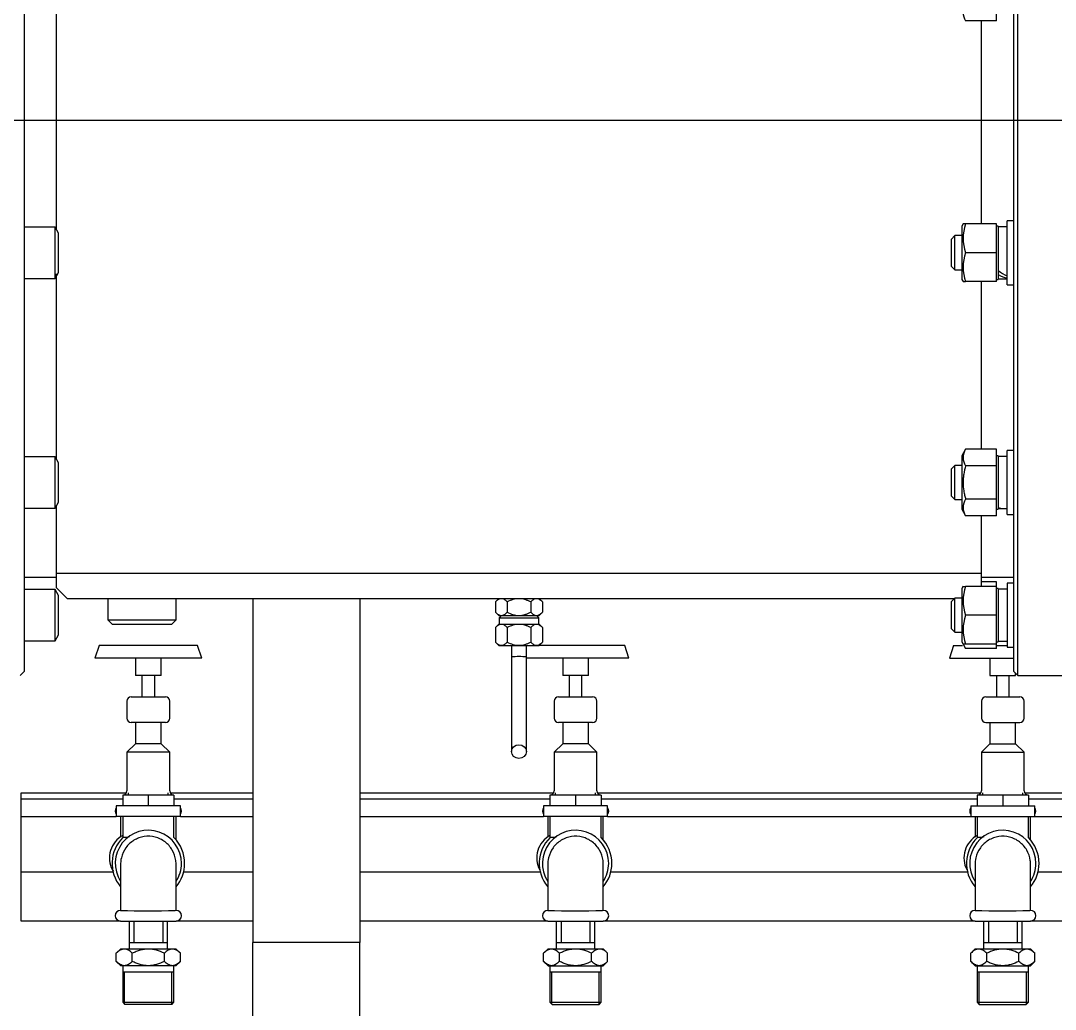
# Model space of a CAD drawing. Extents: x -681219 to -550379, y -242630 to -158199.
# Drawn here: x -621092 to -620465, y -178645 to -178045 of the extents above; entities that cross this region are included whole.
import ezdxf
from ezdxf.lldxf.tags import DXFTag

# ---------------------------------------------------------------- set-up
doc = ezdxf.new("R2010")
doc.units = 0
doc.header["$LTSCALE"] = 1000
for name, color, linetype in [('$TD_AUDIT_GENERATED_(5D6)', 7, 'CONTINUOUS'), ('16_GB93', 7, 'CONTINUOUS'), ('16_GB97.1', 7, 'CONTINUOUS'), ('240', 7, 'CONTINUOUS'), ('365', 7, 'CONTINUOUS'), ('DN15_GB3289.10_A', 7, 'CONTINUOUS'), ('DN15_GB3289.2_A', 7, 'CONTINUOUS'), ('DV1_默认层', 7, 'CONTINUOUS'), ('M16_GB1229', 7, 'CONTINUOUS'), ('M16×150_GB70.1_1', 7, 'CONTINUOUS'), ('MY150_080102', 7, 'CONTINUOUS'), ('MY150_080103', 7, 'CONTINUOUS'), ('MY150_080202', 7, 'CONTINUOUS'), ('MY165B_2002', 7, 'CONTINUOUS'), ('MY90S_05010104', 7, 'CONTINUOUS'), ('MYPH00711775_A', 7, 'CONTINUOUS'), ('S02150002', 7, 'CONTINUOUS'), ('SJPS120×2_040201', 7, 'CONTINUOUS'), ('WZPL-303-PT100-M', 7, 'CONTINUOUS'), ('中段腔下筋', 7, 'CONTINUOUS'), ('中段腔铸件', 7, 'CONTINUOUS'), ('截止阀_DN15-HV3', 7, 'CONTINUOUS')]:
    doc.layers.add(name, color=color, linetype=linetype)
tags = doc.linetypes.add('CENTER2', pattern=[28.575, 19.05, -3.175, 3.175, -3.175]).pattern_tags.tags
tags[10:11] = [DXFTag(74, 4), DXFTag(75, 0), DXFTag(340, '0'), DXFTag(46, 0.0), DXFTag(50, 0.0), DXFTag(44, 0.0), DXFTag(45, 0.0)]
tags[8:9] = [DXFTag(74, 4), DXFTag(75, 0), DXFTag(340, '0'), DXFTag(46, 0.0), DXFTag(50, 0.0), DXFTag(44, 0.0), DXFTag(45, 0.0)]
tags[6:7] = [DXFTag(74, 4), DXFTag(75, 0), DXFTag(340, '0'), DXFTag(46, 0.0), DXFTag(50, 0.0), DXFTag(44, 0.0), DXFTag(45, 0.0)]
tags[4:5] = [DXFTag(74, 4), DXFTag(75, 0), DXFTag(340, '0'), DXFTag(46, 0.0), DXFTag(50, 0.0), DXFTag(44, 0.0), DXFTag(45, 0.0)]

msp = doc.modelspace()

# ---------------------------------------------------------------- linework, layer by layer
at = {"layer": '$TD_AUDIT_GENERATED_(5D6)', "color": 7, "linetype": 'Continuous'}
for p, q in [((-620800.8945, -178405.6484), (-620802.1905, -178406.9444)), ((-620802.1905, -178406.9444), (-620778.2145, -178406.9444)), ((-620802.1905, -178406.9444), (-620802.1905, -178410.8324)), ((-620778.2145, -178406.9444), (-620779.5105, -178405.6484)), ((-620778.2145, -178410.8324), (-620778.2145, -178406.9444)), ((-620802.3849, -178410.8324), (-620804.4191, -178412.8667)), ((-620804.4191, -178412.8667), (-620804.4191, -178421.7581)), ((-620802.3849, -178410.8324), (-620778.0201, -178410.8324)), ((-620797.3108, -178412.8667), (-620797.3108, -178421.7581)), ((-620783.0941, -178412.8667), (-620783.0941, -178421.7581)), ((-620775.9858, -178412.8667), (-620778.0201, -178410.8324)), ((-620775.9858, -178412.8667), (-620775.9858, -178421.7581)), ((-620804.4191, -178421.7581), (-620802.3849, -178423.7924)), ((-620778.0201, -178423.7924), (-620775.9858, -178421.7581)), ((-620802.3849, -178423.7924), (-620778.0201, -178423.7924)), ((-620794.7385, -178423.7924), (-620794.7385, -178430.6907)), ((-620785.6665, -178430.6907), (-620785.6665, -178423.7924)), ((-620794.7385, -178430.2886), (-620794.7385, -178488.1746)), ((-620785.6665, -178488.1746), (-620785.6665, -178430.2886))]:
    msp.add_line(p, q, dxfattribs=at)
msp.add_arc((-620790.2025, -178502.4571), 71.9096, 86.3834278, 93.6165722, dxfattribs=at)
msp.add_ellipse((-620790.2025, -178488.1746), major_axis=(4.536, 0), ratio=0.91378331, dxfattribs=at)
for points, knots in [([(-620797.3108, -178412.8667), (-620797.8662, -178412.3113), (-620798.4342, -178411.839), (-620799.3166, -178411.333), (-620799.6158, -178411.1984), (-620800.227, -178411.0132), (-620800.5418, -178410.9633), (-620801.4726, -178410.9594), (-620802.0826, -178411.1474), (-620803.2856, -178411.8292), (-620803.8607, -178412.3082), (-620804.4191, -178412.8667)], [0, 0, 0, 0, 0.25, 0.25, 0.375, 0.375, 0.5, 0.5, 0.75, 0.75, 1, 1, 1, 1]), ([(-620783.0941, -178412.8667), (-620783.6448, -178412.5914), (-620784.2067, -178412.3341), (-620785.3615, -178411.869), (-620785.9486, -178411.6637), (-620787.1374, -178411.325), (-620787.7405, -178411.1911), (-620788.9673, -178411.0089), (-620789.5947, -178410.9615), (-620790.832, -178410.9626), (-620791.4461, -178411.01), (-620792.6659, -178411.1916), (-620793.2742, -178411.3265), (-620795.0703, -178411.8396), (-620796.2077, -178412.3151), (-620797.3108, -178412.8667)], [0, 0, 0, 0, 0.125, 0.125, 0.25, 0.25, 0.375, 0.375, 0.5, 0.5, 0.625, 0.625, 0.75, 0.75, 1, 1, 1, 1]), ([(-620775.9858, -178412.8667), (-620776.5409, -178412.3116), (-620777.1085, -178411.8395), (-620777.9908, -178411.3334), (-620778.29, -178411.1987), (-620778.9013, -178411.0133), (-620779.2161, -178410.9634), (-620780.1471, -178410.9593), (-620780.7571, -178411.1472), (-620781.9605, -178411.8291), (-620782.5356, -178412.3081), (-620783.0941, -178412.8667)], [0, 0, 0, 0, 0.25, 0.25, 0.375, 0.375, 0.5, 0.5, 0.75, 0.75, 1, 1, 1, 1]), ([(-620804.4191, -178421.7581), (-620803.8641, -178422.3132), (-620803.2965, -178422.7853), (-620802.4143, -178423.2914), (-620802.1151, -178423.4261), (-620801.5038, -178423.6115), (-620801.189, -178423.6614), (-620800.2581, -178423.6656), (-620799.648, -178423.4777), (-620798.4448, -178422.7959), (-620797.8696, -178422.3169), (-620797.3108, -178421.7581)], [0, 0, 0, 0, 0.25, 0.25, 0.375, 0.375, 0.5, 0.5, 0.75, 0.75, 1, 1, 1, 1]), ([(-620797.3108, -178421.7581), (-620796.2077, -178422.3097), (-620795.0703, -178422.7853), (-620793.2742, -178423.2984), (-620792.6659, -178423.4333), (-620791.4461, -178423.6149), (-620790.832, -178423.6623), (-620789.5947, -178423.6634), (-620788.9673, -178423.6159), (-620787.7405, -178423.4337), (-620787.1374, -178423.2998), (-620785.9486, -178422.9611), (-620785.3615, -178422.7558), (-620784.2067, -178422.2907), (-620783.6448, -178422.0335), (-620783.0941, -178421.7581)], [0, 0, 0, 0, 0.25, 0.25, 0.375, 0.375, 0.5, 0.5, 0.625, 0.625, 0.75, 0.75, 0.875, 0.875, 1, 1, 1, 1]), ([(-620783.0941, -178421.7581), (-620782.5391, -178422.3132), (-620781.9714, -178422.7853), (-620781.0892, -178423.2914), (-620780.7899, -178423.4261), (-620780.1786, -178423.6115), (-620779.8638, -178423.6614), (-620778.9329, -178423.6655), (-620778.3228, -178423.4776), (-620777.1195, -178422.7957), (-620776.5444, -178422.3167), (-620775.9858, -178421.7581)], [0, 0, 0, 0, 0.25, 0.25, 0.375, 0.375, 0.5, 0.5, 0.75, 0.75, 1, 1, 1, 1])]:
    msp.add_open_spline(points, degree=3, knots=knots, dxfattribs=at)
at = {"layer": '16_GB93', "color": 7, "linetype": 'Continuous'}
for p, q in [((-620494.0665, -178169.6683), (-620499.3801, -178169.6683)), ((-620499.3801, -178201.2907), (-620494.0665, -178201.2907)), ((-620494.0665, -178309.1037), (-620499.3801, -178309.1037)), ((-620499.3801, -178340.7261), (-620498.6019, -178340.7261)), ((-620494.0665, -178389.6068), (-620499.3801, -178389.6068)), ((-620499.3801, -178421.2292), (-620494.0665, -178421.2292))]:
    msp.add_line(p, q, dxfattribs=at)
for centre, start, end in [((-620494.8446, -178324.9149), 253.3305416, 272.8209894), ((-620498.6019, -178324.9149), 267.1790106, 276.8231865)]:
    msp.add_arc(centre, 15.8112, start, end, dxfattribs=at)
for centre, start_param, end_param in [((-620494.8446, -178185.4795), 4.94505082, 5.28522331), ((-620498.6019, -178185.4795), 5.1867522, 5.52692469)]:
    msp.add_ellipse(centre, major_axis=(13.6929, -13.6929), ratio=0.57735027, start_param=start_param, end_param=end_param, dxfattribs=at)
at = {"layer": '16_GB97.1', "color": 7, "linetype": 'Continuous'}
for p, q in [((-620494.0665, -178204.9195), (-620494.0665, -178166.0395)), ((-620490.1785, -178166.0395), (-620494.0665, -178166.0395)), ((-620494.0665, -178204.9195), (-620490.1785, -178204.9195)), ((-620494.0665, -178344.3549), (-620494.0665, -178305.4749)), ((-620490.1785, -178305.4749), (-620494.0665, -178305.4749)), ((-620494.0665, -178344.3549), (-620490.1785, -178344.3549)), ((-620494.0665, -178385.978), (-620494.0665, -178424.858)), ((-620490.1785, -178385.978), (-620494.0665, -178385.978)), ((-620494.0665, -178424.858), (-620490.1785, -178424.858))]:
    msp.add_line(p, q, dxfattribs=at)
at = {"layer": '240', "color": 7, "linetype": 'Continuous'}
for p, q in [((-620951.5545, -178901.7867), (-620951.5545, -178603.9364)), ((-620886.7545, -178603.9364), (-620951.5545, -178603.9364)), ((-620886.7545, -178901.7867), (-620886.7545, -178603.9364))]:
    msp.add_line(p, q, dxfattribs=at)
at = {"layer": '365', "color": 7, "linetype": 'Continuous'}
for p, q in [((-620951.5545, -178395.2804), (-620951.5545, -178603.9364)), ((-620886.7545, -178395.2804), (-620886.7545, -178603.9364))]:
    msp.add_line(p, q, dxfattribs=at)
at = {"layer": 'DN15_GB3289.10_A', "color": 7, "linetype": 'Continuous'}
for p, q in [((-621031.9065, -178527.4724), (-621031.9065, -178540.0358)), ((-620998.2105, -178541.7861), (-620998.2105, -178527.4724)), ((-620772.7065, -178527.4724), (-620772.7065, -178540.0358)), ((-620739.0105, -178541.7861), (-620739.0105, -178527.4724)), ((-620513.5065, -178527.4724), (-620513.5065, -178540.0358)), ((-620479.8105, -178541.7861), (-620479.8105, -178527.4724)), ((-621031.9065, -178584.3809), (-621031.9065, -178584.4964)), ((-620998.2105, -178584.4964), (-620998.2105, -178584.3558)), ((-620772.7065, -178584.3809), (-620772.7065, -178584.4964)), ((-620739.0105, -178584.4964), (-620739.0105, -178584.3558)), ((-620513.5065, -178584.3809), (-620513.5065, -178584.4964)), ((-620479.8105, -178584.4964), (-620479.8105, -178584.3558))]:
    msp.add_line(p, q, dxfattribs=at)
for centre, start, end in [((-621031.9065, -178524.2324), 143.1301024, 216.8698976), ((-620998.2105, -178524.2324), 323.1301024, 36.8698976), ((-620772.7065, -178524.2324), 143.1301024, 216.8698976), ((-620739.0105, -178524.2324), 323.1301024, 36.8698976), ((-620513.5065, -178524.2324), 143.1301024, 216.8698976), ((-620479.8105, -178524.2324), 323.1301024, 36.8698976), ((-621031.9065, -178587.7364), 90, 270), ((-620998.2105, -178587.7364), 270, 90), ((-620772.7065, -178587.7364), 90, 270), ((-620739.0105, -178587.7364), 270, 90), ((-620513.5065, -178587.7364), 90, 270), ((-620479.8105, -178587.7364), 270, 90)]:
    msp.add_arc(centre, 3.24, start, end, dxfattribs=at)
at = {"layer": 'DN15_GB3289.2_A', "color": 7, "linetype": 'Continuous'}
for p, q in [((-621031.9065, -178556.6147), (-621031.9065, -178584.3809)), ((-620998.2105, -178584.3558), (-620998.2105, -178556.6053)), ((-620772.7065, -178556.6147), (-620772.7065, -178584.3809)), ((-620739.0105, -178584.3558), (-620739.0105, -178556.6053)), ((-620513.5065, -178556.6147), (-620513.5065, -178584.3809)), ((-620479.8105, -178584.3558), (-620479.8105, -178556.6053)), ((-620998.2105, -178584.4964), (-620998.5877, -178584.4964)), ((-620739.0105, -178584.4964), (-620739.3877, -178584.4964)), ((-620479.8105, -178584.4964), (-620480.1877, -178584.4964)), ((-621031.9065, -178590.9764), (-620998.2105, -178590.9764)), ((-620772.7065, -178590.9764), (-620739.0105, -178590.9764)), ((-620513.5065, -178590.9764), (-620479.8105, -178590.9764))]:
    msp.add_line(p, q, dxfattribs=at)
for centre, radius, start, end in [((-621015.0585, -178555.9844), 20.088, 0, 212.9958855), ((-620755.8585, -178555.9844), 20.088, 0, 212.9958855), ((-620496.6585, -178555.9844), 20.088, 0, 212.9958855), ((-621015.0585, -178555.9844), 20.088, 327.0041145, 0), ((-620755.8585, -178555.9844), 20.088, 327.0041145, 0), ((-620496.6585, -178555.9844), 20.088, 327.0041145, 0), ((-621031.9065, -178587.7364), 3.24, 90, 270), ((-621015.0582, -178060.9388), 523.8286, 268.158023, 271.7885796), ((-620998.2105, -178587.7364), 3.24, 270, 90), ((-620772.7065, -178587.7364), 3.24, 90, 270), ((-620755.8582, -178060.9388), 523.8286, 268.158023, 271.7885796), ((-620739.0105, -178587.7364), 3.24, 270, 90), ((-620513.5065, -178587.7364), 3.24, 90, 270), ((-620496.6582, -178060.9388), 523.8286, 268.158023, 271.7885796), ((-620479.8105, -178587.7364), 3.24, 270, 90)]:
    msp.add_arc(centre, radius, start, end, dxfattribs=at)
for points in [[(-620998.2191, -178557.0767), (-620998.192, -178556.1166), (-620998.2433, -178555.1552), (-620998.6775, -178552.0136), (-620999.4181, -178549.8519), (-621001.6443, -178546.0183), (-621003.1521, -178544.3053), (-621005.8061, -178542.2875), (-621006.7726, -178541.6943), (-621008.7728, -178540.7267), (-621009.8139, -178540.3445), (-621013.063, -178539.5095), (-621015.3185, -178539.3923), (-621018.6426, -178539.8903), (-621019.7181, -178540.1641), (-621021.8059, -178540.9215), (-621022.8276, -178541.4125), (-621025.6766, -178543.1509), (-621027.3496, -178544.7013), (-621029.9526, -178548.2939), (-621030.9054, -178550.37), (-621031.7989, -178554.0793), (-621031.9548, -178555.6914), (-621031.8912, -178557.2937)], [(-620739.0191, -178557.0767), (-620738.992, -178556.1166), (-620739.0433, -178555.1552), (-620739.4775, -178552.0136), (-620740.2181, -178549.8519), (-620742.4443, -178546.0183), (-620743.9521, -178544.3053), (-620746.6061, -178542.2875), (-620747.5726, -178541.6943), (-620749.5728, -178540.7267), (-620750.6139, -178540.3445), (-620753.863, -178539.5095), (-620756.1185, -178539.3923), (-620759.4426, -178539.8903), (-620760.5181, -178540.1641), (-620762.6059, -178540.9215), (-620763.6276, -178541.4125), (-620766.4766, -178543.1509), (-620768.1496, -178544.7013), (-620770.7526, -178548.2939), (-620771.7054, -178550.37), (-620772.5989, -178554.0793), (-620772.7548, -178555.6914), (-620772.6912, -178557.2937)], [(-620479.8191, -178557.0767), (-620479.792, -178556.1166), (-620479.8433, -178555.1552), (-620480.2775, -178552.0136), (-620481.0181, -178549.8519), (-620483.2443, -178546.0183), (-620484.7521, -178544.3053), (-620487.4061, -178542.2875), (-620488.3726, -178541.6943), (-620490.3728, -178540.7267), (-620491.4139, -178540.3445), (-620494.663, -178539.5095), (-620496.9185, -178539.3923), (-620500.2426, -178539.8903), (-620501.3181, -178540.1641), (-620503.4059, -178540.9215), (-620504.4276, -178541.4125), (-620507.2766, -178543.1509), (-620508.9496, -178544.7013), (-620511.5526, -178548.2939), (-620512.5054, -178550.37), (-620513.3989, -178554.0793), (-620513.5548, -178555.6914), (-620513.4912, -178557.2937)]]:
    msp.add_open_spline(points, degree=3, knots=[0.160563439, 0.160563439, 0.160563439, 0.160563439, 0.1875, 0.1875, 0.25, 0.25, 0.3125, 0.3125, 0.34375, 0.34375, 0.375, 0.375, 0.4375, 0.4375, 0.46875, 0.46875, 0.5, 0.5, 0.5625, 0.5625, 0.625, 0.625, 0.669951361, 0.669951361, 0.669951361, 0.669951361], dxfattribs=at)
at = {"layer": 'DV1_默认层', "color": 7, "linetype": 'CENTER2', "ltscale": 30}
msp.add_line((-623650.9859, -178104.9764), (-617783.6386, -178104.9764), dxfattribs=at)
at = {"layer": 'M16_GB1229', "color": 7, "linetype": 'Continuous'}
for p, q in [((-620500.4169, -178044.6761), (-620500.4169, -178034.575)), ((-620500.4169, -178044.6761), (-620519.1932, -178044.6761)), ((-620520.7283, -178167.9355), (-620521.5417, -178169.3443)), ((-620521.5417, -178169.3443), (-620521.5417, -178201.6147)), ((-620500.4169, -178167.9832), (-620519.1932, -178167.9832)), ((-620500.4169, -178167.983), (-620519.1929, -178167.983)), ((-620500.4169, -178167.9832), (-620500.4169, -178167.983)), ((-620500.4169, -178185.4798), (-620500.4169, -178167.9832)), ((-620499.3801, -178169.3443), (-620500.4169, -178169.3443)), ((-620499.3801, -178169.3443), (-620499.3801, -178201.6147)), ((-620500.4169, -178185.4798), (-620519.1932, -178185.4798)), ((-620500.4169, -178202.976), (-620500.4169, -178185.4798)), ((-620521.5417, -178201.6147), (-620520.7283, -178203.0235)), ((-620500.4169, -178202.976), (-620519.1929, -178202.976)), ((-620500.4169, -178201.6147), (-620499.3801, -178201.6147)), ((-620519.1929, -178304.7117), (-620521.5417, -178308.7797)), ((-620521.5417, -178308.7797), (-620521.5417, -178341.0501)), ((-620500.4169, -178304.7117), (-620519.1929, -178304.7117)), ((-620500.4169, -178314.8133), (-620500.4169, -178304.7117)), ((-620499.3801, -178308.7797), (-620500.4169, -178308.7797)), ((-620499.3801, -178308.7797), (-620499.3801, -178341.0501)), ((-620500.4169, -178314.8133), (-620519.1932, -178314.8133)), ((-620500.4169, -178335.0165), (-620500.4169, -178314.8133)), ((-620500.4169, -178335.0165), (-620519.1932, -178335.0165)), ((-620500.4169, -178345.1181), (-620500.4169, -178335.0165)), ((-620521.5417, -178341.0501), (-620519.1929, -178345.1181)), ((-620500.4169, -178341.0501), (-620499.3801, -178341.0501)), ((-620500.4169, -178345.1181), (-620519.1929, -178345.1181)), ((-620500.4169, -178385.2152), (-620509.6185, -178385.2152)), ((-620500.4169, -178387.9215), (-620500.4169, -178385.2152)), ((-620520.7283, -178387.8739), (-620521.5417, -178389.2828)), ((-620521.5417, -178389.2828), (-620521.5417, -178421.5532)), ((-620500.4169, -178387.9215), (-620519.1929, -178387.9215)), ((-620500.4169, -178405.4177), (-620500.4169, -178387.9215)), ((-620499.3801, -178389.2828), (-620500.4169, -178389.2828)), ((-620499.3801, -178389.2828), (-620499.3801, -178421.5532)), ((-620500.4169, -178405.4177), (-620519.1932, -178405.4177)), ((-620500.4169, -178422.9142), (-620500.4169, -178405.4177)), ((-620521.5417, -178421.5532), (-620520.7283, -178422.962)), ((-620520.7283, -178422.962), (-620519.1933, -178425.6206)), ((-620500.4169, -178422.9142), (-620519.1932, -178422.9142)), ((-620500.4169, -178422.9145), (-620519.1929, -178422.9145)), ((-620500.4169, -178421.5532), (-620499.3801, -178421.5532)), ((-620500.4169, -178422.9145), (-620500.4169, -178422.9142)), ((-620500.4169, -178425.6208), (-620500.4169, -178422.9145)), ((-620500.4169, -178425.6208), (-620519.1932, -178425.6208))]:
    msp.add_line(p, q, dxfattribs=at)
for centre, radius, start, end in [((-620511.694, -178039.6257), 9.0413, 146.038412, 213.9586768), ((-620519.9709, -178210.1923), 42.2165, 88.9441009, 91.0652891), ((-620495.3244, -178176.7315), 25.4214, 159.8713641, 200.1286359), ((-620495.2675, -178194.2275), 25.4747, 159.9164362, 200.0852445), ((-620519.9709, -178160.7667), 42.2165, 268.9347109, 271.0558991), ((-620511.6933, -178309.7627), 9.042, 146.0398024, 213.9572865), ((-620511.6932, -178340.0671), 9.042, 146.0428621, 213.9600491), ((-620519.9779, -178344.822), 43.1066, 268.96602, 271.043406), ((-620495.2676, -178396.67), 25.4747, 159.9146953, 200.083624), ((-620495.3244, -178414.166), 25.4214, 159.8713641, 200.1286359), ((-620519.9779, -178466.0139), 43.1066, 88.956594, 91.03398)]:
    msp.add_arc(centre, radius, start, end, dxfattribs=at)
msp.add_open_spline([(-620519.1932, -178314.8133), (-620519.6646, -178316.4461), (-620520.0572, -178318.1005), (-620520.4681, -178320.6309), (-620520.5754, -178321.4845), (-620520.7196, -178323.2022), (-620520.7559, -178324.0584), (-620520.7562, -178326.6192), (-620520.6095, -178328.3156), (-620520.2015, -178330.8466), (-620520.0344, -178331.6888), (-620519.6481, -178333.366), (-620519.4304, -178334.195), (-620519.1932, -178335.0165)], degree=3, knots=[0, 0, 0, 0, 0.25, 0.25, 0.375, 0.375, 0.5, 0.5, 0.75, 0.75, 0.875, 0.875, 1, 1, 1, 1], dxfattribs=at)
at = {"layer": 'M16×150_GB70.1_1', "color": 7, "linetype": 'Continuous'}
for p, q in [((-621071.5641, -178169.9275), (-621090.2265, -178169.9275)), ((-621071.5641, -178201.0315), (-621071.5641, -178169.9275)), ((-621069.4905, -178173.519), (-621071.5641, -178169.9275)), ((-621069.4905, -178197.44), (-621069.4905, -178173.519)), ((-620525.6889, -178175.1115), (-620527.7625, -178177.1851)), ((-620527.7625, -178193.7739), (-620527.7625, -178177.1851)), ((-620525.6889, -178195.8475), (-620525.6889, -178175.1115)), ((-620521.5417, -178175.1115), (-620525.6889, -178175.1115)), ((-620527.7625, -178193.7739), (-620525.6889, -178195.8475)), ((-620525.6889, -178195.8475), (-620521.5417, -178195.8475)), ((-621090.2265, -178201.0315), (-621071.5641, -178201.0315)), ((-621071.5641, -178201.0315), (-621069.4905, -178197.44)), ((-621071.5641, -178309.3629), (-621090.2265, -178309.3629)), ((-621071.5641, -178340.4669), (-621071.5641, -178309.3629)), ((-621069.4905, -178312.9544), (-621071.5641, -178309.3629)), ((-621069.4905, -178336.8754), (-621069.4905, -178312.9544)), ((-620525.6889, -178314.5469), (-620527.7625, -178316.6205)), ((-620525.6889, -178335.2829), (-620525.6889, -178314.5469)), ((-620521.5417, -178314.5469), (-620525.6889, -178314.5469)), ((-620527.7625, -178333.2093), (-620527.7625, -178316.6205)), ((-620527.7625, -178333.2093), (-620525.6889, -178335.2829)), ((-620525.6889, -178335.2829), (-620521.5417, -178335.2829)), ((-621090.2265, -178340.4669), (-621071.5641, -178340.4669)), ((-621071.5641, -178340.4669), (-621069.4905, -178336.8754)), ((-621071.5641, -178389.866), (-621090.2265, -178389.866)), ((-621071.5641, -178420.97), (-621071.5641, -178389.866)), ((-621069.4905, -178393.4575), (-621071.5641, -178389.866)), ((-621069.4905, -178417.3785), (-621069.4905, -178393.4575)), ((-620525.6889, -178395.05), (-620527.7625, -178397.1236)), ((-620527.7625, -178413.7124), (-620527.7625, -178397.1236)), ((-620525.6889, -178415.786), (-620525.6889, -178395.05)), ((-620521.5417, -178395.05), (-620525.6889, -178395.05)), ((-620527.7625, -178413.7124), (-620525.6889, -178415.786)), ((-620525.6889, -178415.786), (-620521.5417, -178415.786)), ((-621090.2265, -178420.97), (-621071.5641, -178420.97)), ((-621071.5641, -178420.97), (-621069.4905, -178417.3785))]:
    msp.add_line(p, q, dxfattribs=at)
at = {"layer": 'MY150_080102', "color": 7, "linetype": 'Continuous'}
for p, q in [((-621092.1705, -178561.1684), (-621036.4728, -178561.1684)), ((-620993.6441, -178561.1684), (-620951.5545, -178561.1684)), ((-620886.7545, -178561.1684), (-620777.2728, -178561.1684)), ((-620734.4441, -178561.1684), (-620518.0728, -178561.1684)), ((-620475.2441, -178561.1684), (-620381.3145, -178561.1684))]:
    msp.add_line(p, q, dxfattribs=at)
at = {"layer": 'MY150_080103', "color": 7, "linetype": 'Continuous'}
for p, q in [((-621030.6105, -178517.1044), (-621092.1705, -178517.1044)), ((-620951.5545, -178517.1044), (-620999.5065, -178517.1044)), ((-620771.4105, -178517.1044), (-620886.7545, -178517.1044)), ((-620512.2105, -178517.1044), (-620740.3065, -178517.1044)), ((-620381.3145, -178517.1044), (-620481.1065, -178517.1044)), ((-621092.1705, -178527.4724), (-621034.4985, -178527.4724)), ((-620995.6185, -178527.4724), (-620951.5545, -178527.4724)), ((-620886.7545, -178527.4724), (-620775.2985, -178527.4724)), ((-620736.4185, -178527.4724), (-620516.0985, -178527.4724)), ((-620477.2185, -178527.4724), (-620381.3145, -178527.4724))]:
    msp.add_line(p, q, dxfattribs=at)
at = {"layer": 'MY150_080202', "color": 7, "linetype": 'Continuous'}
for p, q in [((-621092.1705, -178590.9764), (-621092.1705, -178513.2164)), ((-621092.1705, -178513.2164), (-621028.3657, -178513.2164)), ((-621001.7512, -178513.2164), (-620951.5545, -178513.2164)), ((-620886.7545, -178513.2164), (-620769.1657, -178513.2164)), ((-620742.5512, -178513.2164), (-620509.9657, -178513.2164)), ((-620483.3512, -178513.2164), (-620381.3145, -178513.2164)), ((-621031.9065, -178590.9764), (-621092.1705, -178590.9764)), ((-620951.5545, -178590.9764), (-620998.2105, -178590.9764)), ((-620772.7065, -178590.9764), (-620886.7545, -178590.9764)), ((-620513.5065, -178590.9764), (-620739.0105, -178590.9764)), ((-620381.3145, -178590.9764), (-620479.8105, -178590.9764))]:
    msp.add_line(p, q, dxfattribs=at)
at = {"layer": 'MY165B_2002', "color": 7, "linetype": 'Continuous'}
for p, q in [((-621026.7225, -178590.9764), (-621026.7225, -178607.8244)), ((-621023.8065, -178590.9764), (-621023.8065, -178603.9364)), ((-621006.3105, -178590.9764), (-621006.3105, -178603.9364)), ((-621003.3945, -178607.8244), (-621003.3945, -178590.9764)), ((-620767.5225, -178590.9764), (-620767.5225, -178607.8244)), ((-620764.6065, -178590.9764), (-620764.6065, -178603.9364)), ((-620747.1105, -178590.9764), (-620747.1105, -178603.9364)), ((-620744.1945, -178607.8244), (-620744.1945, -178590.9764)), ((-620508.3225, -178590.9764), (-620508.3225, -178607.8244)), ((-620505.4065, -178590.9764), (-620505.4065, -178603.9364)), ((-620487.9105, -178590.9764), (-620487.9105, -178603.9364)), ((-620484.9945, -178607.8244), (-620484.9945, -178590.9764)), ((-621026.7225, -178603.9364), (-621003.3945, -178603.9364)), ((-620767.5225, -178603.9364), (-620744.1945, -178603.9364)), ((-620508.3225, -178603.9364), (-620484.9945, -178603.9364)), ((-621031.7769, -178607.8244), (-621034.5129, -178610.5604)), ((-621034.5129, -178615.4564), (-621034.5129, -178610.5604)), ((-621031.7769, -178607.8244), (-620998.3401, -178607.8244)), ((-621024.7857, -178615.4564), (-621024.7857, -178610.5604)), ((-621005.3313, -178615.4564), (-621005.3313, -178610.5604)), ((-620995.6041, -178610.5604), (-620998.3401, -178607.8244)), ((-620995.6041, -178615.4564), (-620995.6041, -178610.5604)), ((-620772.5769, -178607.8244), (-620775.3129, -178610.5604)), ((-620775.3129, -178615.4564), (-620775.3129, -178610.5604)), ((-620772.5769, -178607.8244), (-620739.1401, -178607.8244)), ((-620765.5857, -178615.4564), (-620765.5857, -178610.5604)), ((-620746.1313, -178615.4564), (-620746.1313, -178610.5604)), ((-620736.4041, -178610.5604), (-620739.1401, -178607.8244)), ((-620736.4041, -178615.4564), (-620736.4041, -178610.5604)), ((-620513.3769, -178607.8244), (-620516.1129, -178610.5604)), ((-620516.1129, -178615.4564), (-620516.1129, -178610.5604)), ((-620513.3769, -178607.8244), (-620479.9401, -178607.8244)), ((-620506.3857, -178615.4564), (-620506.3857, -178610.5604)), ((-620486.9313, -178615.4564), (-620486.9313, -178610.5604)), ((-620477.2041, -178610.5604), (-620479.9401, -178607.8244)), ((-620477.2041, -178615.4564), (-620477.2041, -178610.5604)), ((-621034.5129, -178615.4564), (-621031.7769, -178618.1924)), ((-620998.3401, -178618.1924), (-620995.6041, -178615.4564)), ((-620775.3129, -178615.4564), (-620772.5769, -178618.1924)), ((-620739.1401, -178618.1924), (-620736.4041, -178615.4564)), ((-620516.1129, -178615.4564), (-620513.3769, -178618.1924)), ((-620479.9401, -178618.1924), (-620477.2041, -178615.4564)), ((-620998.3401, -178618.1924), (-621031.7769, -178618.1924)), ((-621030.6105, -178618.1924), (-621030.6105, -178640.2244)), ((-620999.5065, -178622.0804), (-621030.6105, -178622.0804)), ((-621029.4182, -178641.4167), (-621029.4182, -178622.0804)), ((-621000.6988, -178641.4167), (-621000.6988, -178622.0804)), ((-620999.5065, -178640.2244), (-620999.5065, -178618.1924)), ((-620772.5769, -178618.1924), (-620739.1401, -178618.1924)), ((-620771.4105, -178618.1924), (-620771.4105, -178640.2244)), ((-620740.3065, -178622.0804), (-620771.4105, -178622.0804)), ((-620770.2182, -178641.4167), (-620770.2182, -178622.0804)), ((-620741.4988, -178641.4167), (-620741.4988, -178622.0804)), ((-620740.3065, -178640.2244), (-620740.3065, -178618.1924)), ((-620513.3769, -178618.1924), (-620479.9401, -178618.1924)), ((-620512.2105, -178618.1924), (-620512.2105, -178640.2244)), ((-620481.1065, -178622.0804), (-620512.2105, -178622.0804)), ((-620511.0182, -178641.4167), (-620511.0182, -178622.0804)), ((-620482.2988, -178641.4167), (-620482.2988, -178622.0804)), ((-620481.1065, -178640.2244), (-620481.1065, -178618.1924)), ((-621030.6105, -178640.2244), (-620999.5065, -178640.2244)), ((-621030.6105, -178640.2244), (-621029.3145, -178641.5204)), ((-621000.8025, -178641.5204), (-621029.3145, -178641.5204)), ((-621000.8025, -178641.5204), (-620999.5065, -178640.2244)), ((-620771.4105, -178640.2244), (-620740.3065, -178640.2244)), ((-620771.4105, -178640.2244), (-620770.1145, -178641.5204)), ((-620770.1145, -178641.5204), (-620741.6025, -178641.5204)), ((-620741.6025, -178641.5204), (-620740.3065, -178640.2244)), ((-620512.2105, -178640.2244), (-620481.1065, -178640.2244)), ((-620512.2105, -178640.2244), (-620510.9145, -178641.5204)), ((-620510.9145, -178641.5204), (-620482.4025, -178641.5204)), ((-620482.4025, -178641.5204), (-620481.1065, -178640.2244))]:
    msp.add_line(p, q, dxfattribs=at)
for points, knots in [([(-621024.7857, -178610.5604), (-621025.5436, -178609.8025), (-621026.3224, -178609.153), (-621027.3398, -178608.5714), (-621027.5455, -178608.4667), (-621027.962, -178608.2838), (-621028.173, -178608.2057), (-621028.8041, -178608.0181), (-621029.2254, -178607.9542), (-621030.0691, -178607.9538), (-621030.4915, -178608.0173), (-621031.3375, -178608.2686), (-621031.7531, -178608.454), (-621032.9715, -178609.1499), (-621033.7518, -178609.7994), (-621034.5129, -178610.5604)], [0, 0, 0, 0, 0.25, 0.25, 0.3125, 0.3125, 0.375, 0.375, 0.5, 0.5, 0.625, 0.625, 0.75, 0.75, 1, 1, 1, 1]), ([(-621005.3313, -178610.5604), (-621006.8404, -178609.8059), (-621008.3974, -178609.1545), (-621011.6808, -178608.2171), (-621013.3497, -178607.9553), (-621015.8938, -178607.9534), (-621016.7524, -178608.0187), (-621018.429, -178608.2678), (-621019.2537, -178608.451), (-621020.8808, -178608.9146), (-621021.6863, -178609.1964), (-621023.2644, -178609.8322), (-621024.0327, -178610.1839), (-621024.7857, -178610.5604)], [0, 0, 0, 0, 0.25, 0.25, 0.5, 0.5, 0.625, 0.625, 0.75, 0.75, 0.875, 0.875, 1, 1, 1, 1]), ([(-620995.6041, -178610.5604), (-620996.3618, -178609.8027), (-620997.1403, -178609.1534), (-620998.1575, -178608.5717), (-620998.3631, -178608.4671), (-620998.7795, -178608.2842), (-620998.9905, -178608.206), (-620999.6214, -178608.0184), (-621000.0426, -178607.9544), (-621000.886, -178607.9537), (-621001.3083, -178608.017), (-621002.1541, -178608.2679), (-621002.5697, -178608.4531), (-621003.7885, -178609.1488), (-621004.5694, -178609.7986), (-621005.3313, -178610.5604)], [0, 0, 0, 0, 0.25, 0.25, 0.3125, 0.3125, 0.375, 0.375, 0.5, 0.5, 0.625, 0.625, 0.75, 0.75, 1, 1, 1, 1]), ([(-620765.5857, -178610.5604), (-620766.3436, -178609.8025), (-620767.1224, -178609.153), (-620768.1398, -178608.5714), (-620768.3455, -178608.4667), (-620768.762, -178608.2838), (-620768.973, -178608.2057), (-620769.6041, -178608.0181), (-620770.0254, -178607.9542), (-620770.8691, -178607.9538), (-620771.2915, -178608.0173), (-620772.1375, -178608.2686), (-620772.5531, -178608.454), (-620773.7715, -178609.1499), (-620774.5518, -178609.7994), (-620775.3129, -178610.5604)], [0, 0, 0, 0, 0.25, 0.25, 0.3125, 0.3125, 0.375, 0.375, 0.5, 0.5, 0.625, 0.625, 0.75, 0.75, 1, 1, 1, 1]), ([(-620746.1313, -178610.5604), (-620747.6404, -178609.8059), (-620749.1974, -178609.1545), (-620752.4808, -178608.2171), (-620754.1497, -178607.9553), (-620756.6938, -178607.9534), (-620757.5524, -178608.0187), (-620759.229, -178608.2678), (-620760.0537, -178608.451), (-620761.6808, -178608.9146), (-620762.4863, -178609.1964), (-620764.0644, -178609.8322), (-620764.8327, -178610.1839), (-620765.5857, -178610.5604)], [0, 0, 0, 0, 0.25, 0.25, 0.5, 0.5, 0.625, 0.625, 0.75, 0.75, 0.875, 0.875, 1, 1, 1, 1]), ([(-620736.4041, -178610.5604), (-620737.1618, -178609.8027), (-620737.9403, -178609.1534), (-620738.9575, -178608.5717), (-620739.1631, -178608.4671), (-620739.5795, -178608.2842), (-620739.7905, -178608.206), (-620740.4214, -178608.0184), (-620740.8426, -178607.9544), (-620741.686, -178607.9537), (-620742.1083, -178608.017), (-620742.9541, -178608.2679), (-620743.3697, -178608.4531), (-620744.5885, -178609.1488), (-620745.3694, -178609.7986), (-620746.1313, -178610.5604)], [0, 0, 0, 0, 0.25, 0.25, 0.3125, 0.3125, 0.375, 0.375, 0.5, 0.5, 0.625, 0.625, 0.75, 0.75, 1, 1, 1, 1]), ([(-620506.3857, -178610.5604), (-620507.1436, -178609.8025), (-620507.9224, -178609.153), (-620508.9398, -178608.5714), (-620509.1455, -178608.4667), (-620509.562, -178608.2838), (-620509.773, -178608.2057), (-620510.4041, -178608.0181), (-620510.8254, -178607.9542), (-620511.6691, -178607.9538), (-620512.0915, -178608.0173), (-620512.9375, -178608.2686), (-620513.3531, -178608.454), (-620514.5715, -178609.1499), (-620515.3518, -178609.7994), (-620516.1129, -178610.5604)], [0, 0, 0, 0, 0.25, 0.25, 0.3125, 0.3125, 0.375, 0.375, 0.5, 0.5, 0.625, 0.625, 0.75, 0.75, 1, 1, 1, 1]), ([(-620486.9313, -178610.5604), (-620488.4404, -178609.8059), (-620489.9974, -178609.1545), (-620493.2808, -178608.2171), (-620494.9497, -178607.9553), (-620497.4938, -178607.9534), (-620498.3524, -178608.0187), (-620500.029, -178608.2678), (-620500.8537, -178608.451), (-620502.4808, -178608.9146), (-620503.2863, -178609.1964), (-620504.8644, -178609.8322), (-620505.6327, -178610.1839), (-620506.3857, -178610.5604)], [0, 0, 0, 0, 0.25, 0.25, 0.5, 0.5, 0.625, 0.625, 0.75, 0.75, 0.875, 0.875, 1, 1, 1, 1]), ([(-620477.2041, -178610.5604), (-620477.9618, -178609.8027), (-620478.7403, -178609.1534), (-620479.7575, -178608.5717), (-620479.9631, -178608.4671), (-620480.3795, -178608.2842), (-620480.5905, -178608.206), (-620481.2214, -178608.0184), (-620481.6426, -178607.9544), (-620482.486, -178607.9537), (-620482.9083, -178608.017), (-620483.7541, -178608.2679), (-620484.1697, -178608.4531), (-620485.3885, -178609.1488), (-620486.1694, -178609.7986), (-620486.9313, -178610.5604)], [0, 0, 0, 0, 0.25, 0.25, 0.3125, 0.3125, 0.375, 0.375, 0.5, 0.5, 0.625, 0.625, 0.75, 0.75, 1, 1, 1, 1]), ([(-621024.7857, -178615.4564), (-621025.5436, -178616.2144), (-621026.3224, -178616.8638), (-621027.3398, -178617.4455), (-621027.5455, -178617.5501), (-621027.962, -178617.733), (-621028.173, -178617.8111), (-621028.8041, -178617.9987), (-621029.2254, -178618.0626), (-621030.0691, -178618.063), (-621030.4915, -178617.9995), (-621031.3375, -178617.7482), (-621031.7531, -178617.5628), (-621032.9715, -178616.867), (-621033.7518, -178616.2175), (-621034.5129, -178615.4564)], [0, 0, 0, 0, 0.25, 0.25, 0.3125, 0.3125, 0.375, 0.375, 0.5, 0.5, 0.625, 0.625, 0.75, 0.75, 1, 1, 1, 1]), ([(-621005.3313, -178615.4564), (-621006.8404, -178616.211), (-621008.3974, -178616.8623), (-621011.6808, -178617.7998), (-621013.3497, -178618.0615), (-621015.8938, -178618.0635), (-621016.7524, -178617.9982), (-621018.429, -178617.749), (-621019.2537, -178617.5659), (-621020.8808, -178617.1022), (-621021.6863, -178616.8204), (-621023.2644, -178616.1846), (-621024.0327, -178615.8329), (-621024.7857, -178615.4564)], [0, 0, 0, 0, 0.25, 0.25, 0.5, 0.5, 0.625, 0.625, 0.75, 0.75, 0.875, 0.875, 1, 1, 1, 1]), ([(-620995.6041, -178615.4564), (-620996.3618, -178616.2142), (-620997.1403, -178616.8634), (-620998.1575, -178617.4451), (-620998.3631, -178617.5498), (-620998.7795, -178617.7326), (-620998.9905, -178617.8108), (-620999.6214, -178617.9985), (-621000.0426, -178618.0625), (-621000.886, -178618.0632), (-621001.3083, -178617.9998), (-621002.1541, -178617.7489), (-621002.5697, -178617.5637), (-621003.7885, -178616.8681), (-621004.5694, -178616.2183), (-621005.3313, -178615.4564)], [0, 0, 0, 0, 0.25, 0.25, 0.3125, 0.3125, 0.375, 0.375, 0.5, 0.5, 0.625, 0.625, 0.75, 0.75, 1, 1, 1, 1]), ([(-620765.5857, -178615.4564), (-620766.3436, -178616.2144), (-620767.1224, -178616.8638), (-620768.1398, -178617.4455), (-620768.3455, -178617.5501), (-620768.762, -178617.733), (-620768.973, -178617.8111), (-620769.6041, -178617.9987), (-620770.0254, -178618.0626), (-620770.8691, -178618.063), (-620771.2915, -178617.9995), (-620772.1375, -178617.7482), (-620772.5531, -178617.5628), (-620773.7715, -178616.867), (-620774.5518, -178616.2175), (-620775.3129, -178615.4564)], [0, 0, 0, 0, 0.25, 0.25, 0.3125, 0.3125, 0.375, 0.375, 0.5, 0.5, 0.625, 0.625, 0.75, 0.75, 1, 1, 1, 1]), ([(-620746.1313, -178615.4564), (-620747.6404, -178616.211), (-620749.1974, -178616.8623), (-620752.4808, -178617.7998), (-620754.1497, -178618.0615), (-620756.6938, -178618.0635), (-620757.5524, -178617.9982), (-620759.229, -178617.749), (-620760.0537, -178617.5659), (-620761.6808, -178617.1022), (-620762.4863, -178616.8204), (-620764.0644, -178616.1846), (-620764.8327, -178615.8329), (-620765.5857, -178615.4564)], [0, 0, 0, 0, 0.25, 0.25, 0.5, 0.5, 0.625, 0.625, 0.75, 0.75, 0.875, 0.875, 1, 1, 1, 1]), ([(-620736.4041, -178615.4564), (-620737.1618, -178616.2142), (-620737.9403, -178616.8634), (-620738.9575, -178617.4451), (-620739.1631, -178617.5498), (-620739.5795, -178617.7326), (-620739.7905, -178617.8108), (-620740.4214, -178617.9985), (-620740.8426, -178618.0625), (-620741.686, -178618.0632), (-620742.1083, -178617.9998), (-620742.9541, -178617.7489), (-620743.3697, -178617.5637), (-620744.5885, -178616.8681), (-620745.3694, -178616.2183), (-620746.1313, -178615.4564)], [0, 0, 0, 0, 0.25, 0.25, 0.3125, 0.3125, 0.375, 0.375, 0.5, 0.5, 0.625, 0.625, 0.75, 0.75, 1, 1, 1, 1]), ([(-620506.3857, -178615.4564), (-620507.1436, -178616.2144), (-620507.9224, -178616.8638), (-620508.9398, -178617.4455), (-620509.1455, -178617.5501), (-620509.562, -178617.733), (-620509.773, -178617.8111), (-620510.4041, -178617.9987), (-620510.8254, -178618.0626), (-620511.6691, -178618.063), (-620512.0915, -178617.9995), (-620512.9375, -178617.7482), (-620513.3531, -178617.5628), (-620514.5715, -178616.867), (-620515.3518, -178616.2175), (-620516.1129, -178615.4564)], [0, 0, 0, 0, 0.25, 0.25, 0.3125, 0.3125, 0.375, 0.375, 0.5, 0.5, 0.625, 0.625, 0.75, 0.75, 1, 1, 1, 1]), ([(-620486.9313, -178615.4564), (-620488.4404, -178616.211), (-620489.9974, -178616.8623), (-620493.2808, -178617.7998), (-620494.9497, -178618.0615), (-620497.4938, -178618.0635), (-620498.3524, -178617.9982), (-620500.029, -178617.749), (-620500.8537, -178617.5659), (-620502.4808, -178617.1022), (-620503.2863, -178616.8204), (-620504.8644, -178616.1846), (-620505.6327, -178615.8329), (-620506.3857, -178615.4564)], [0, 0, 0, 0, 0.25, 0.25, 0.5, 0.5, 0.625, 0.625, 0.75, 0.75, 0.875, 0.875, 1, 1, 1, 1]), ([(-620477.2041, -178615.4564), (-620477.9618, -178616.2142), (-620478.7403, -178616.8634), (-620479.7575, -178617.4451), (-620479.9631, -178617.5498), (-620480.3795, -178617.7326), (-620480.5905, -178617.8108), (-620481.2214, -178617.9985), (-620481.6426, -178618.0625), (-620482.486, -178618.0632), (-620482.9083, -178617.9998), (-620483.7541, -178617.7489), (-620484.1697, -178617.5637), (-620485.3885, -178616.8681), (-620486.1694, -178616.2183), (-620486.9313, -178615.4564)], [0, 0, 0, 0, 0.25, 0.25, 0.3125, 0.3125, 0.375, 0.375, 0.5, 0.5, 0.625, 0.625, 0.75, 0.75, 1, 1, 1, 1])]:
    msp.add_open_spline(points, degree=3, knots=knots, dxfattribs=at)
at = {"layer": 'MY90S_05010104', "color": 7, "linetype": 'Continuous'}
for p, q in [((-621029.1201, -178513.2164), (-621029.1201, -178514.0411)), ((-621027.1314, -178514.0411), (-621027.1314, -178513.2164)), ((-621002.9856, -178514.0411), (-621002.9856, -178513.2164)), ((-621000.9969, -178514.0411), (-621000.9969, -178513.2164)), ((-620769.9201, -178513.2164), (-620769.9201, -178514.0411)), ((-620767.9314, -178514.0411), (-620767.9314, -178513.2164)), ((-620743.7856, -178514.0411), (-620743.7856, -178513.2164)), ((-620741.7969, -178514.0411), (-620741.7969, -178513.2164)), ((-620510.7201, -178513.2164), (-620510.7201, -178514.0411)), ((-620508.7314, -178514.0411), (-620508.7314, -178513.2164)), ((-620484.5856, -178514.0411), (-620484.5856, -178513.2164)), ((-620482.5969, -178514.0411), (-620482.5969, -178513.2164))]:
    msp.add_line(p, q, dxfattribs=at)
at = {"layer": 'MYPH00711775_A', "color": 7, "linetype": 'Continuous'}
for p, q in [((-621070.7865, -178171.2743), (-621070.7865, -178038.6785)), ((-620509.6185, -178167.983), (-620509.6185, -178044.6761)), ((-621070.7865, -178310.7097), (-621070.7865, -178198.339)), ((-620509.6185, -178304.7117), (-620509.6185, -178202.976)), ((-621070.7865, -178380.0209), (-621070.7865, -178339.1201)), ((-620509.6185, -178380.0209), (-620509.6185, -178345.1181)), ((-620509.6185, -178380.0209), (-621070.7865, -178380.0209))]:
    msp.add_line(p, q, dxfattribs=at)
at = {"layer": 'S02150002', "color": 7, "linetype": 'Continuous'}
for points in [[(-621030.6458, -178539.0742), (-621031.0236, -178539.2839), (-621031.3931, -178539.5096), (-621033.4492, -178540.8862), (-621034.9153, -178542.3582), (-621037.1669, -178545.7391), (-621037.9616, -178547.6699), (-621038.7438, -178551.6486), (-621038.7389, -178553.7373), (-621037.9683, -178557.5583), (-621037.262, -178559.3296), (-621036.2659, -178560.9194)], [(-620771.4458, -178539.0742), (-620771.8236, -178539.2839), (-620772.1931, -178539.5096), (-620774.2492, -178540.8862), (-620775.7153, -178542.3582), (-620777.9669, -178545.7391), (-620778.7616, -178547.6699), (-620779.5438, -178551.6486), (-620779.5389, -178553.7373), (-620778.7683, -178557.5583), (-620778.062, -178559.3296), (-620777.0659, -178560.9194)], [(-620512.2458, -178539.0742), (-620512.6236, -178539.2839), (-620512.9931, -178539.5096), (-620515.0492, -178540.8862), (-620516.5153, -178542.3582), (-620518.7669, -178545.7391), (-620519.5616, -178547.6699), (-620520.3438, -178551.6486), (-620520.3389, -178553.7373), (-620519.5683, -178557.5583), (-620518.862, -178559.3296), (-620517.8659, -178560.9194)]]:
    msp.add_open_spline(points, degree=3, knots=[0.549223708, 0.549223708, 0.549223708, 0.549223708, 0.5625, 0.5625, 0.625, 0.625, 0.6875, 0.6875, 0.75, 0.75, 0.807499754, 0.807499754, 0.807499754, 0.807499754], dxfattribs=at)
at = {"layer": 'SJPS120×2_040201', "color": 7, "linetype": 'Continuous'}
for p, q in [((-621039.6825, -178395.2804), (-621039.6825, -178408.2404)), ((-620998.2105, -178408.2404), (-620998.2105, -178395.2804)), ((-621039.6825, -178408.2404), (-620998.2105, -178408.2404)), ((-621039.6825, -178408.2404), (-621037.0905, -178410.8324)), ((-621000.8025, -178410.8324), (-620998.2105, -178408.2404)), ((-621037.0905, -178410.8324), (-621000.8025, -178410.8324))]:
    msp.add_line(p, q, dxfattribs=at)
at = {"layer": 'WZPL-303-PT100-M', "color": 7, "linetype": 'Continuous'}
for p, q in [((-620802.3849, -178395.2804), (-620804.4191, -178397.3147)), ((-620804.4191, -178397.3147), (-620804.4191, -178403.6141)), ((-620797.3108, -178397.3147), (-620797.3108, -178403.6141)), ((-620783.0941, -178397.3147), (-620783.0941, -178403.6141)), ((-620775.9858, -178397.3147), (-620778.0201, -178395.2804)), ((-620775.9858, -178397.3147), (-620775.9858, -178403.6141)), ((-620804.4191, -178403.6141), (-620802.3849, -178405.6484)), ((-620778.0201, -178405.6484), (-620775.9858, -178403.6141)), ((-620802.3849, -178405.6484), (-620778.0201, -178405.6484))]:
    msp.add_line(p, q, dxfattribs=at)
for points, knots in [([(-620797.3108, -178397.3147), (-620797.8662, -178396.7593), (-620798.4342, -178396.287), (-620799.3166, -178395.781), (-620799.6158, -178395.6464), (-620800.227, -178395.4612), (-620800.5418, -178395.4113), (-620801.4726, -178395.4074), (-620802.0826, -178395.5954), (-620803.2856, -178396.2772), (-620803.8607, -178396.7562), (-620804.4191, -178397.3147)], [0, 0, 0, 0, 0.25, 0.25, 0.375, 0.375, 0.5, 0.5, 0.75, 0.75, 1, 1, 1, 1]), ([(-620783.0941, -178397.3147), (-620783.6448, -178397.0394), (-620784.2067, -178396.7821), (-620785.3615, -178396.317), (-620785.9486, -178396.1117), (-620787.1374, -178395.773), (-620787.7405, -178395.6391), (-620788.9673, -178395.4569), (-620789.5947, -178395.4095), (-620790.832, -178395.4106), (-620791.4461, -178395.458), (-620792.6659, -178395.6396), (-620793.2742, -178395.7745), (-620795.0703, -178396.2876), (-620796.2077, -178396.7631), (-620797.3108, -178397.3147)], [0, 0, 0, 0, 0.125, 0.125, 0.25, 0.25, 0.375, 0.375, 0.5, 0.5, 0.625, 0.625, 0.75, 0.75, 1, 1, 1, 1]), ([(-620775.9858, -178397.3147), (-620776.5409, -178396.7596), (-620777.1085, -178396.2875), (-620777.9908, -178395.7814), (-620778.29, -178395.6467), (-620778.9013, -178395.4613), (-620779.2161, -178395.4114), (-620780.1471, -178395.4073), (-620780.7571, -178395.5952), (-620781.9605, -178396.2771), (-620782.5356, -178396.7561), (-620783.0941, -178397.3147)], [0, 0, 0, 0, 0.25, 0.25, 0.375, 0.375, 0.5, 0.5, 0.75, 0.75, 1, 1, 1, 1]), ([(-620804.4191, -178403.6141), (-620803.8641, -178404.1692), (-620803.2965, -178404.6413), (-620802.4143, -178405.1474), (-620802.1151, -178405.2821), (-620801.5038, -178405.4675), (-620801.189, -178405.5174), (-620800.2581, -178405.5216), (-620799.648, -178405.3337), (-620798.4448, -178404.6519), (-620797.8696, -178404.1729), (-620797.3108, -178403.6141)], [0, 0, 0, 0, 0.25, 0.25, 0.375, 0.375, 0.5, 0.5, 0.75, 0.75, 1, 1, 1, 1]), ([(-620797.3108, -178403.6141), (-620796.2077, -178404.1657), (-620795.0703, -178404.6413), (-620793.2742, -178405.1544), (-620792.6659, -178405.2893), (-620791.4461, -178405.4709), (-620790.832, -178405.5183), (-620789.5947, -178405.5194), (-620788.9673, -178405.4719), (-620787.7405, -178405.2897), (-620787.1374, -178405.1558), (-620785.9486, -178404.8171), (-620785.3615, -178404.6118), (-620784.2067, -178404.1467), (-620783.6448, -178403.8895), (-620783.0941, -178403.6141)], [0, 0, 0, 0, 0.25, 0.25, 0.375, 0.375, 0.5, 0.5, 0.625, 0.625, 0.75, 0.75, 0.875, 0.875, 1, 1, 1, 1]), ([(-620783.0941, -178403.6141), (-620782.5391, -178404.1692), (-620781.9714, -178404.6413), (-620781.0892, -178405.1474), (-620780.7899, -178405.2821), (-620780.1786, -178405.4675), (-620779.8638, -178405.5174), (-620778.9329, -178405.5215), (-620778.3228, -178405.3336), (-620777.1195, -178404.6517), (-620776.5444, -178404.1727), (-620775.9858, -178403.6141)], [0, 0, 0, 0, 0.25, 0.25, 0.375, 0.375, 0.5, 0.5, 0.75, 0.75, 1, 1, 1, 1])]:
    msp.add_open_spline(points, degree=3, knots=knots, dxfattribs=at)
at = {"layer": '中段腔下筋', "color": 7, "linetype": 'Continuous'}
for p, q in [((-621070.7865, -178388.8004), (-621070.7865, -178380.0209)), ((-620509.6185, -178387.9215), (-620509.6185, -178380.0209)), ((-621070.7865, -178388.8004), (-621064.3065, -178395.2804)), ((-621064.3065, -178395.2804), (-620525.9193, -178395.2804))]:
    msp.add_line(p, q, dxfattribs=at)
at = {"layer": '中段腔铸件', "color": 7, "linetype": 'Continuous'}
for p, q in [((-620487.5865, -178441.9364), (-620487.5865, -177768.0164)), ((-621090.2265, -178439.3444), (-621090.2265, -177770.6084)), ((-620490.1785, -177770.6084), (-620490.1785, -178439.3444)), ((-621070.7865, -178171.2743), (-621070.7865, -178038.6785)), ((-620509.6185, -178167.983), (-620509.6185, -178044.6761)), ((-621070.7865, -178310.7097), (-621070.7865, -178198.3753)), ((-620509.6185, -178304.7117), (-620509.6185, -178202.976)), ((-621070.7865, -178380.0209), (-621070.7865, -178339.1201)), ((-620509.6185, -178380.0209), (-620509.6185, -178345.1181)), ((-621090.2265, -178382.3204), (-621070.7865, -178382.3204)), ((-620509.6185, -178382.3204), (-620490.1785, -178382.3204)), ((-621092.8185, -178441.9364), (-621090.2265, -178439.3444)), ((-620490.1785, -178439.3444), (-620487.5865, -178441.9364)), ((-620487.5865, -178441.9364), (-620415.0105, -178441.9364))]:
    msp.add_line(p, q, dxfattribs=at)
at = {"layer": '截止阀_DN15-HV3', "color": 7, "linetype": 'Continuous'}
for p, q in [((-621044.8665, -178423.7924), (-621047.4585, -178431.5684)), ((-620985.2505, -178423.7924), (-621044.8665, -178423.7924)), ((-620982.6585, -178431.5684), (-620985.2505, -178423.7924)), ((-620726.0505, -178423.7924), (-620778.0201, -178423.7924)), ((-620723.4585, -178431.5684), (-620726.0505, -178423.7924)), ((-620526.4665, -178423.7924), (-620529.0585, -178431.5684)), ((-620526.4665, -178423.7924), (-620521.1399, -178423.7924)), ((-620500.4169, -178423.7924), (-620494.0665, -178423.7924)), ((-620982.6585, -178431.5684), (-621047.4585, -178431.5684)), ((-621022.8345, -178431.5684), (-621022.8345, -178441.9364)), ((-621007.2825, -178441.9364), (-621007.2825, -178431.5684)), ((-620723.4585, -178431.5684), (-620785.9027, -178431.5684)), ((-620763.6345, -178431.5684), (-620763.6345, -178441.9364)), ((-620748.0825, -178441.9364), (-620748.0825, -178431.5684)), ((-620529.0585, -178431.5684), (-620490.1785, -178431.5684)), ((-620504.4345, -178431.5684), (-620504.4345, -178441.9364)), ((-621007.2825, -178441.9364), (-621022.8345, -178441.9364)), ((-621018.9465, -178441.9364), (-621018.9465, -178454.8964)), ((-621011.1705, -178454.8964), (-621011.1705, -178441.9364)), ((-620748.0825, -178441.9364), (-620763.6345, -178441.9364)), ((-620759.7465, -178441.9364), (-620759.7465, -178454.8964)), ((-620751.9705, -178454.8964), (-620751.9705, -178441.9364)), ((-620504.4345, -178441.9364), (-620488.8825, -178441.9364)), ((-620500.5465, -178441.9364), (-620500.5465, -178454.8964)), ((-620492.7705, -178454.8964), (-620492.7705, -178441.9364)), ((-620488.8825, -178441.9364), (-620488.8825, -178440.6404)), ((-621028.0185, -178457.4884), (-621028.0185, -178467.8564)), ((-621025.4265, -178454.8964), (-621004.6905, -178454.8964)), ((-621002.0985, -178467.8564), (-621002.0985, -178457.4884)), ((-620768.8185, -178457.4884), (-620768.8185, -178467.8564)), ((-620766.2265, -178454.8964), (-620745.4905, -178454.8964)), ((-620742.8985, -178467.8564), (-620742.8985, -178457.4884)), ((-620509.6185, -178457.4884), (-620509.6185, -178467.8564)), ((-620507.0265, -178454.8964), (-620486.2905, -178454.8964)), ((-620483.6985, -178467.8564), (-620483.6985, -178457.4884)), ((-621004.6905, -178470.4484), (-621025.4265, -178470.4484)), ((-621022.8345, -178470.4484), (-621022.8345, -178483.4084)), ((-621007.2825, -178483.4084), (-621007.2825, -178470.4484)), ((-620745.4905, -178470.4484), (-620766.2265, -178470.4484)), ((-620763.6345, -178470.4484), (-620763.6345, -178483.4084)), ((-620748.0825, -178483.4084), (-620748.0825, -178470.4484)), ((-620507.0265, -178470.4484), (-620486.2905, -178470.4484)), ((-620504.4345, -178470.4484), (-620504.4345, -178483.4084)), ((-620488.8825, -178483.4084), (-620488.8825, -178470.4484)), ((-621022.8345, -178483.4084), (-621028.0185, -178488.5924)), ((-621007.2825, -178483.4084), (-621022.8345, -178483.4084)), ((-621002.0985, -178488.5924), (-621007.2825, -178483.4084)), ((-620763.6345, -178483.4084), (-620768.8185, -178488.5924)), ((-620748.0825, -178483.4084), (-620763.6345, -178483.4084)), ((-620742.8985, -178488.5924), (-620748.0825, -178483.4084)), ((-620504.4345, -178483.4084), (-620509.6185, -178488.5924)), ((-620504.4345, -178483.4084), (-620488.8825, -178483.4084)), ((-620483.6985, -178488.5924), (-620488.8825, -178483.4084)), ((-621002.0985, -178488.5924), (-621028.0185, -178488.5924)), ((-621028.0185, -178488.5924), (-621028.0185, -178511.9204)), ((-621002.0985, -178511.9204), (-621002.0985, -178488.5924)), ((-620742.8985, -178488.5924), (-620768.8185, -178488.5924)), ((-620768.8185, -178488.5924), (-620768.8185, -178511.9204)), ((-620742.8985, -178511.9204), (-620742.8985, -178488.5924)), ((-620509.6185, -178488.5924), (-620483.6985, -178488.5924)), ((-620509.6185, -178488.5924), (-620509.6185, -178511.9204)), ((-620483.6985, -178511.9204), (-620483.6985, -178488.5924)), ((-621022.8345, -178514.5124), (-621030.6105, -178514.5124)), ((-621030.6105, -178514.5124), (-621030.6105, -178520.9924)), ((-621015.0585, -178514.5124), (-621022.8345, -178514.5124)), ((-621007.2825, -178514.5124), (-621015.0585, -178514.5124)), ((-621015.0585, -178514.5124), (-621015.0585, -178520.9924)), ((-620999.5065, -178514.5124), (-621007.2825, -178514.5124)), ((-620999.5065, -178514.5124), (-620999.5065, -178520.9924)), ((-620763.6345, -178514.5124), (-620771.4105, -178514.5124)), ((-620771.4105, -178514.5124), (-620771.4105, -178520.9924)), ((-620755.8585, -178514.5124), (-620763.6345, -178514.5124)), ((-620748.0825, -178514.5124), (-620755.8585, -178514.5124)), ((-620755.8585, -178514.5124), (-620755.8585, -178520.9924)), ((-620740.3065, -178514.5124), (-620748.0825, -178514.5124)), ((-620740.3065, -178514.5124), (-620740.3065, -178520.9924)), ((-620504.4345, -178514.5124), (-620512.2105, -178514.5124)), ((-620512.2105, -178514.5124), (-620512.2105, -178520.9924)), ((-620496.6585, -178514.5124), (-620504.4345, -178514.5124)), ((-620488.8825, -178514.5124), (-620496.6585, -178514.5124)), ((-620496.6585, -178514.5124), (-620496.6585, -178520.9924)), ((-620481.1065, -178514.5124), (-620488.8825, -178514.5124)), ((-620481.1065, -178514.5124), (-620481.1065, -178520.9924)), ((-620995.6185, -178520.9924), (-621034.4985, -178520.9924)), ((-621034.4985, -178520.9924), (-621034.4985, -178527.4724)), ((-620995.6185, -178527.4724), (-620995.6185, -178520.9924)), ((-620736.4185, -178520.9924), (-620775.2985, -178520.9924)), ((-620775.2985, -178520.9924), (-620775.2985, -178527.4724)), ((-620736.4185, -178527.4724), (-620736.4185, -178520.9924)), ((-620516.0985, -178520.9924), (-620477.2185, -178520.9924)), ((-620516.0985, -178520.9924), (-620516.0985, -178527.4724)), ((-620477.2185, -178527.4724), (-620477.2185, -178520.9924)), ((-620995.6185, -178527.4724), (-621034.4985, -178527.4724)), ((-621030.6105, -178527.4724), (-621030.6105, -178540.3991)), ((-620999.5065, -178540.3773), (-620999.5065, -178527.4724)), ((-620736.4185, -178527.4724), (-620775.2985, -178527.4724)), ((-620771.4105, -178527.4724), (-620771.4105, -178540.3991)), ((-620740.3065, -178540.3773), (-620740.3065, -178527.4724)), ((-620516.0985, -178527.4724), (-620477.2185, -178527.4724)), ((-620512.2105, -178527.4724), (-620512.2105, -178540.3991)), ((-620481.1065, -178540.3773), (-620481.1065, -178527.4724))]:
    msp.add_line(p, q, dxfattribs=at)
for centre, radius, start, end in [((-621025.4265, -178457.4884), 2.592, 90, 180), ((-621004.6905, -178457.4884), 2.592, 0, 90), ((-620766.2265, -178457.4884), 2.592, 90, 180), ((-620745.4905, -178457.4884), 2.592, 0, 90), ((-620507.0265, -178457.4884), 2.592, 90, 180), ((-620486.2905, -178457.4884), 2.592, 0, 90), ((-621025.4265, -178467.8564), 2.592, 180, 270), ((-621004.6905, -178467.8564), 2.592, 270, 0), ((-620766.2265, -178467.8564), 2.592, 180, 270), ((-620745.4905, -178467.8564), 2.592, 270, 0), ((-620507.0265, -178467.8564), 2.592, 180, 270), ((-620486.2905, -178467.8564), 2.592, 270, 0), ((-621030.6105, -178511.9204), 2.592, 270, 0), ((-620999.5065, -178511.9204), 2.592, 180, 270), ((-620771.4105, -178511.9204), 2.592, 270, 0), ((-620740.3065, -178511.9204), 2.592, 180, 270), ((-620512.2105, -178511.9204), 2.592, 270, 0), ((-620481.1065, -178511.9204), 2.592, 180, 270), ((-621015.0585, -178555.9844), 22.0329, 134.5029857, 220.1218459), ((-621015.0585, -178555.9844), 22.0329, 0, 45.157124), ((-620755.8585, -178555.9844), 22.0329, 134.5029857, 220.1218459), ((-620755.8585, -178555.9844), 22.0329, 0, 45.157124), ((-620496.6585, -178555.9844), 22.0329, 134.5029857, 220.1218459), ((-620496.6585, -178555.9844), 22.0329, 0, 45.157124), ((-621015.0585, -178555.9844), 22.0329, 319.8781541, 0), ((-620755.8585, -178555.9844), 22.0329, 319.8781541, 0), ((-620496.6585, -178555.9844), 22.0329, 319.8781541, 0)]:
    msp.add_arc(centre, radius, start, end, dxfattribs=at)
for points in [[(-621026.5037, -178539.9177), (-621027.0343, -178540.0237), (-621027.52, -178540.1136), (-621028.5286, -178540.2713), (-621029.0221, -178540.324), (-621030.1752, -178540.3952), (-621030.5849, -178540.3542), (-621030.6093, -178540.3762)], [(-620767.3037, -178539.9177), (-620767.8343, -178540.0237), (-620768.32, -178540.1136), (-620769.3286, -178540.2713), (-620769.8221, -178540.324), (-620770.9752, -178540.3952), (-620771.3849, -178540.3542), (-620771.4093, -178540.3762)], [(-620508.1037, -178539.9177), (-620508.6343, -178540.0237), (-620509.12, -178540.1136), (-620510.1286, -178540.2713), (-620510.6221, -178540.324), (-620511.7752, -178540.3952), (-620512.1849, -178540.3542), (-620512.2093, -178540.3762)]]:
    msp.add_open_spline(points, degree=3, knots=[0.382007386, 0.382007386, 0.382007386, 0.382007386, 0.40625, 0.40625, 0.4375, 0.4375, 0.49810577, 0.49810577, 0.49810577, 0.49810577], dxfattribs=at)

doc.saveas('drawing.dxf')
